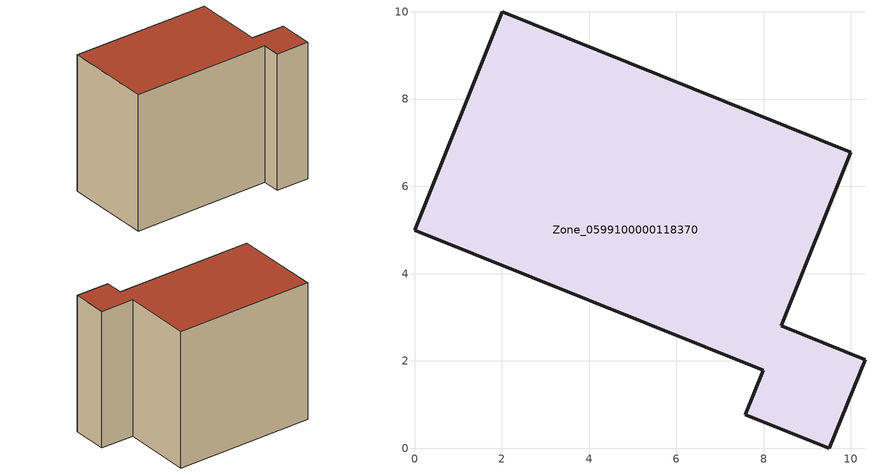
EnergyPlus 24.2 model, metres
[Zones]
Zone_0599100000118370
 floor ground (C_G): 10.32,2.03 9.5,0 7.58,0.77 7.99,1.79 0,4.99 2.01,10 10,6.78 8.4,2.81 z0
 wall outside (C_F): 9.5,0 10.32,2.03 8.4,2.81 10,6.78 2.01,10 0,4.99 7.99,1.79 7.58,0.77 9.5,0 z0:8.5
 roof outside (C_R): 10.32,2.03 8.4,2.81 10,6.78 2.01,10 0,4.99 7.99,1.79 7.58,0.77 9.5,0 z8.5
[BUILDING]
Pand.0599100000118370: North Axis=0; Terrain=City; Loads Convergence Tolerance Value=0.04; Temperature Convergence Tolerance Value=0.4; Solar Distribution=FullExterior; Maximum Number of Warmup Days=25; Minimum Number of Warmup Days=1
[Site:Location]
Rotterdam.The.Hague.AP_ZH_NLD Design_Conditions: Latitude=51.96; Longitude=4.45; Time Zone=1; Elevation=-4.5
[SITE:GROUNDTEMPERATURE:BUILDINGSURFACE]
18, 18, 18, 18, 18, 18, 18, 18, 18, 18, 18, 18
[MATERIAL] Thermal Absorptance=0.9; Solar Absorptance=0.7; Visible Absorptance=0.7
Name | Roughness | Thickness | Conductivity | Density | Specific Heat
G.TI.1975-1991 | MediumSmooth | 0.15 | 0.288461 | 540 | 1210
F.TI.1975-1991 | Rough | 0.3 | 0.230769 | 1920 | 840
R.TI.1975-1991 | MediumRough | 0.2 | 0.153846 | 1500 | 1000
[CONSTRUCTION]
C_G: G.TI.1975-1991
C_F: F.TI.1975-1991
C_R: R.TI.1975-1991
[ZONE]
Zone_0599100000118370: Type=1; Multiplier=1; Ceiling Height=Autocalculate; Volume=Autocalculate; Floor Area=autocalculate; Part of Total Floor Area=Yes
[ZONEINFILTRATION:DESIGNFLOWRATE]
Infil_Zone_0599100000118370: Zone or ZoneList or Space or SpaceList=Zone_0599100000118370; Schedule=AlwaysOn; Design Flow Rate Calculation Method=Flow/Area; Flow Rate per Floor Area=0.003; Constant Term Coefficient=1; Temperature Term Coefficient=0; Velocity Term Coefficient=0; Velocity Squared Term Coefficient=0
[HVACTEMPLATE:ZONE:IDEALLOADSAIRSYSTEM]
Zone_0599100000118370: Maximum Heating Supply Air Temperature=50; Minimum Cooling Supply Air Temperature=13; Maximum Heating Supply Air Humidity Ratio=0.0156; Minimum Cooling Supply Air Humidity Ratio=0.0077; Heating Limit=NoLimit; Cooling Limit=NoLimit; Dehumidification Control Type=ConstantSensibleHeatRatio; Cooling Sensible Heat Ratio=0.7; Dehumidification Setpoint=60; Humidification Control Type=None; Humidification Setpoint=30; Outdoor Air Method=None; Outdoor Air Flow Rate per Person=0.00944; Outdoor Air Flow Rate per Zone Floor Area=0; Outdoor Air Flow Rate per Zone=0; Demand Controlled Ventilation Type=None; Outdoor Air Economizer Type=NoEconomizer; Heat Recovery Type=None; Sensible Heat Recovery Effectiveness=0.7; Latent Heat Recovery Effectiveness=0.65
[ZONECONTROL:THERMOSTAT]
ThermostatControl_Zone_0599100000118370: Zone or ZoneList=Zone_0599100000118370; Control Type Schedule=DualSetpointControlType; Control 1=Thermostat_Zone_0599100000118370; Temperature Difference Between Cutout And Setpoint=0
[THERMOSTATSETPOINT:DUALSETPOINT]
Thermostat_Zone_0599100000118370: Heating Setpoint Temperature Schedule=HeatingSetpoint_Zone_0599100000118370; Cooling Setpoint Temperature Schedule=CoolingSetpoint_Zone_0599100000118370
[SCHEDULE:COMPACT]
HeatingSetpoint_Zone_0599100000118370: Through: 12/31, For: AllDays, Until: 24:00, 21
CoolingSetpoint_Zone_0599100000118370: Through: 12/31, For: AllDays, Until: 24:00, 24
DualSetpointControlType: Through: 12/31, For: AllDays, Until: 24:00, 4
AlwaysOn: Through: 12/31, For: AllDays, Until: 24:00, 1
